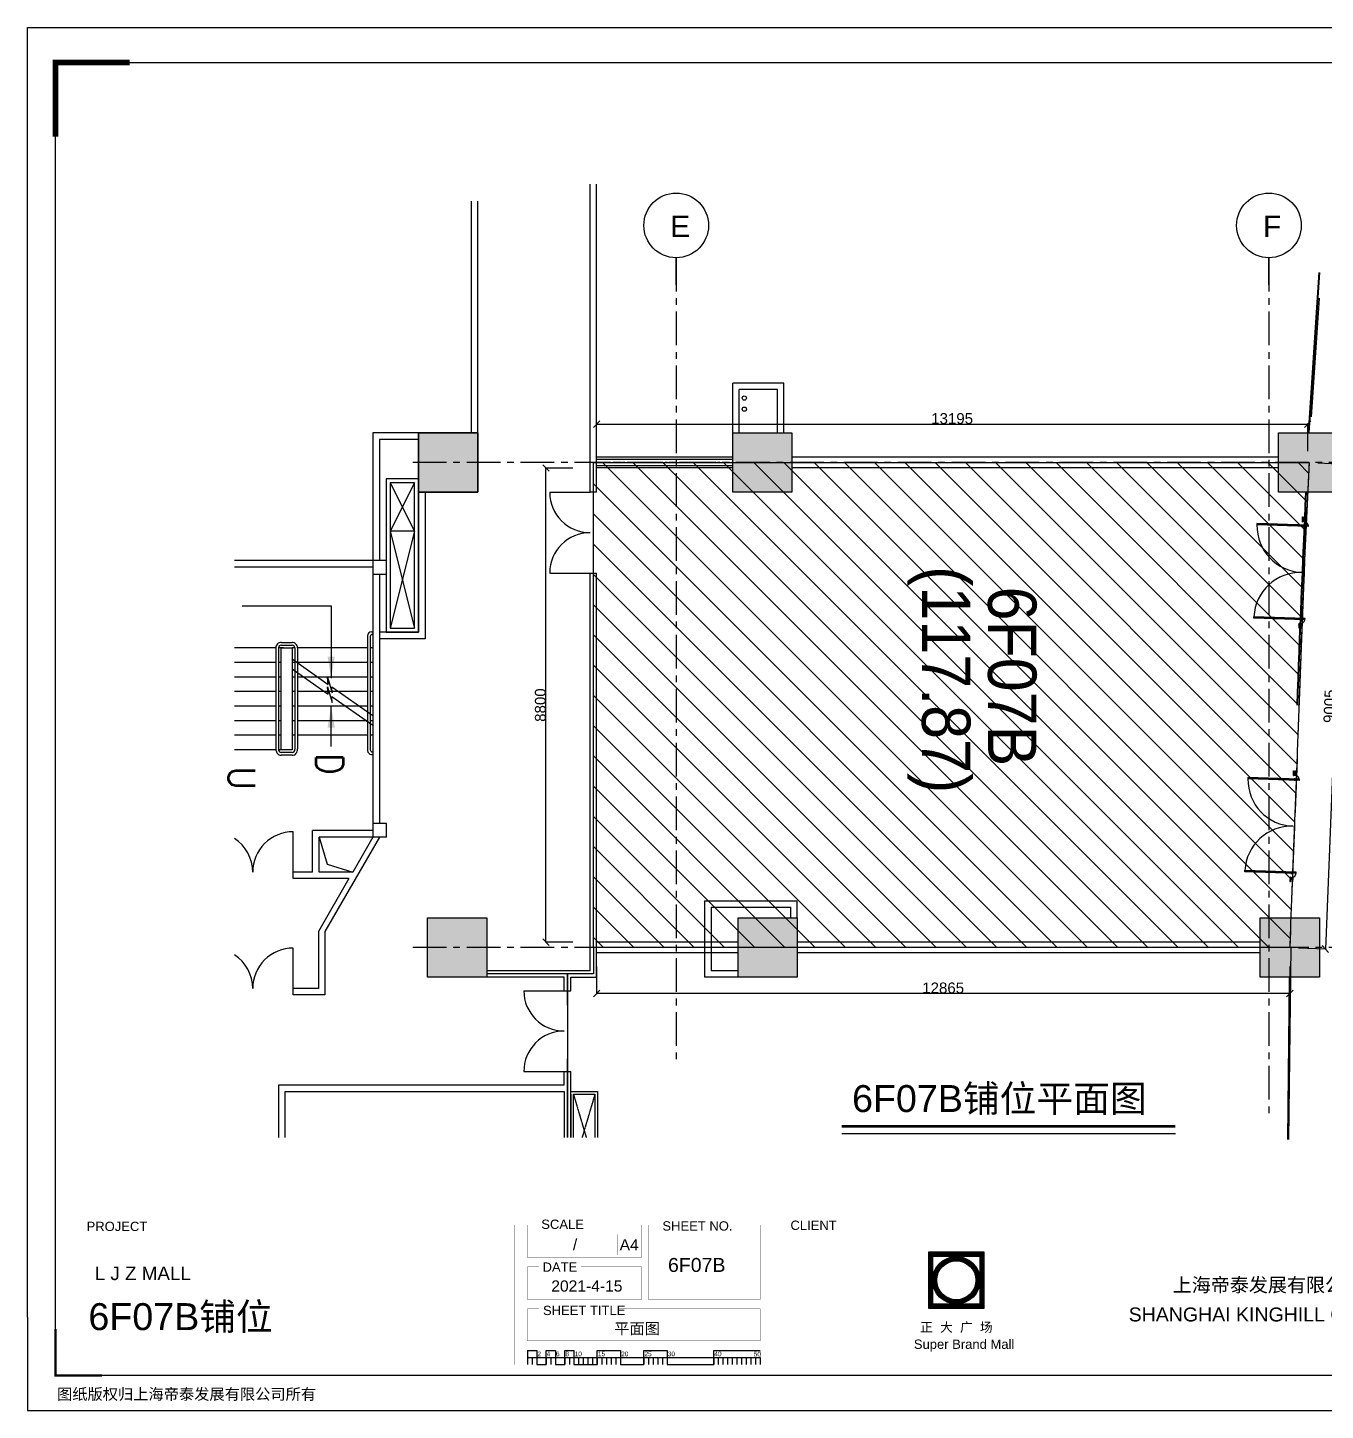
# Model space of a CAD drawing. Header units: inches. Extents: x -17552 to 18736, y -70636 to -44976.
# Drawn here: x -17552 to 6530, y -70636 to -44976 of the extents above; entities that cross this region are included whole.
import ezdxf
from ezdxf.enums import TextEntityAlignment as Align

# ---------------------------------------------------------------- set-up
doc = ezdxf.new("R2010")
doc.units = ezdxf.units.IN
doc.header["$MEASUREMENT"] = 0
for name, pattern in [('CENTER', [2, 1.25, -0.25, 0.25, -0.25]), ('CENTERX2', [4, 2.5, -0.5, 0.5, -0.5]), ('HIDDEN2', [0.1875, 0.125, -0.0625]), ('LEASE4', [1.08, 0.45, -0.09, 0.09, -0.09, 0.09, -0.09, 0.09, -0.09])]:
    doc.linetypes.add(name, pattern=pattern)
for name, color, linetype in [('6F47-49-2005.12.05', 3, 'Continuous'), ('Add duct', 2, 'Continuous'), ('Cloud', 5, 'Continuous'), ('DIM', 3, 'Continuous'), ('DIM TEXT', 7, 'Continuous'), ('DOOR', 100, 'Continuous'), ('GLASS', 7, 'Continuous'), ('L01-DR', 1, 'Continuous'), ('L01-WAL', 2, 'Continuous'), ('L01-WIN', 1, 'Continuous'), ('L02-COL', 5, 'Continuous'), ('L02-WAL', 3, 'Continuous'), ('L03-WALL', 3, 'Continuous'), ('L05-COL', 5, 'Continuous'), ('L06-COL', 5, 'Continuous'), ('L06-DR', 1, 'Continuous'), ('L06-LEASE', 3, 'LEASE4'), ('L06-TXT-200', 7, 'Continuous'), ('L06-WAL', 2, 'Continuous'), ('STAIR', 4, 'Continuous'), ('WALL', 255, 'Continuous'), ('商铺编号', 1, 'Continuous'), ('租户面积', 1, 'Continuous'), ('轴线', 10, 'CENTER')]:
    doc.layers.add(name, color=color, linetype=linetype)
doc.layers.add('租户合同线', color=5, linetype='Continuous', lineweight=50)
doc.styles.add('SIMPLEX', font='SIMPLEX.shx', dxfattribs={"width": 0.9, "height": 500})
doc.styles.get("Standard").update_dxf_attribs({"font": 'arial.ttf'})
doc.styles.add('style1', font='swissel.ttf', dxfattribs={"width": 0.9, "height": 1200})
doc.dimstyles.new('DIM-200MM', dxfattribs={"dimtxt": 200, "dimasz": 120, "dimexe": 10, "dimexo": 10, "dimgap": 0.7, "dimtad": 1, "dimdec": 0, "dimrnd": 5, "dimzin": 1, "dimdsep": 46, "dimtxsty": 'Standard', "dimblk": 'OBLIQUE', "dimcen": 0.5, "dimdle": 1, "dimclrd": 256, "dimclre": 256, "dimclrt": 7, "dimaunit": 1, "dimadec": 0, "dimazin": 0, "dimtfac": 1, "dimtdec": 0, "dimtix": 1, "dimtmove": 2, "dimatfit": 3, "dimfxl": 500, "dimfxlon": 1, "dimtolj": 1, "dimtzin": 1, "dimarcsym": 0})

# ---------------------------------------------------------------- blocks, each defined once
blk = doc.blocks.new('A$C66BE637F')
at = {"const_width": 417}
blk.add_lwpolyline([(208, 5352), (208, 208), (5352, 208), (5352, 5352)], close=True, dxfattribs=at)
at = {"color": 8}
for points in [[(0, 5560), (0, 0), (5560, 0), (5560, 5560)], [(417, 5143), (417, 417), (5143, 417), (5143, 5143)]]:
    blk.add_lwpolyline(points, close=True, dxfattribs=at)
at = {"const_width": 417}
blk.add_lwpolyline([(625, 2780, 1), (4935, 2780, 1)], format="xyb", close=True, dxfattribs=at)
at = {"color": 8}
for radius in [2363, 1947]:
    blk.add_circle((2780, 2780), radius, dxfattribs=at)
blk = doc.blocks.new('dr')
at = {"layer": 'GLASS', "linetype": 'Continuous'}
for p, q in [((-1030, 24), (-1030, 24)), ((-1030, 24), (-1030, 24)), ((-1030, 14), (-1030, 24)), ((-950, 24), (-1030, 24)), ((-960, 14), (-1030, 14)), ((-984, 12), (-984, -13)), ((-982, 12), (-962, 12)), ((-982, -15), (-982, 12)), ((-972, -37), (-972, 19)), ((-962, -24), (-962, 12)), ((-960, -24), (-960, 14)), ((-950, 24), (-950, 24)), ((-950, 24), (-950, 24)), ((-950, -19), (-950, 24)), ((-890, 0), (-841, 0)), ((-878, 84), (-878, -866)), ((-878, 84), (-853, 84)), ((-868, -866), (-868, 84)), ((-866, -24), (-866, 24)), ((-863, 84), (-863, -866)), ((-853, 84), (-853, 84)), ((-853, 84), (-853, -866)), ((890, 0), (841, 0)), ((853, 84), (853, -866)), ((878, 84), (853, 84)), ((863, 84), (863, -866)), ((866, -24), (866, 24)), ((868, -866), (868, 84)), ((878, 84), (878, -866)), ((950, 24), (950, 24)), ((950, 24), (950, 24)), ((950, -19), (950, 24)), ((950, 24), (1030, 24)), ((960, -24), (960, 14)), ((960, 14), (1030, 14)), ((982, 12), (962, 12)), ((962, -24), (962, 12)), ((972, -37), (972, 19)), ((982, -15), (982, 12)), ((984, 12), (984, -13)), ((1030, 24), (1030, 24)), ((1030, 14), (1030, 24)), ((-1030, -24), (-1030, -15)), ((-1030, -15), (-982, -15)), ((-1030, -24), (-1030, -24)), ((-962, -24), (-1030, -24)), ((-940, -24), (-960, -24)), ((-940, -19), (-950, -19)), ((-940, -24), (-940, -19)), ((950, -19), (940, -19)), ((940, -24), (940, -19)), ((940, -24), (960, -24)), ((962, -24), (1030, -24)), ((1030, -15), (982, -15)), ((1030, -24), (1030, -15)), ((-878, -866), (-853, -866)), ((-853, -866), (-853, -866)), ((878, -866), (853, -866))]:
    blk.add_line(p, q, dxfattribs=at)
for centre in [(-866, 0), (866, 0)]:
    blk.add_circle(centre, 10, dxfattribs=at)
for centre, radius, start, end in [((-866, 0), 84, 88.2949, 180), ((-866, 0), 866, 270.8273, 0), ((866, 0), 866, 180, 269.1727), ((866, 0), 84, 0, 91.7051)]:
    blk.add_arc(centre, radius, start, end, dxfattribs=at)
blk = doc.blocks.new('_Oblique')
at = {"color": 0, "linetype": 'ByBlock', "lineweight": -2}
blk.add_line((-0.5, -0.5), (0.5, 0.5), dxfattribs=at)
blk = doc.blocks.new('*D21')
at = {"layer": 'DEFPOINTS', "color": 0, "transparency": 16777216}
for p in [(-7934, -53148), (-6994, -53148), (-6994, -61948)]:
    blk.add_point(p, dxfattribs=at)
at = {"layer": 'DIM', "lineweight": -2, "transparency": 16777216}
for p, q in [((-7434, -53148), (-7944, -53148)), ((-7934, -61949), (-7934, -53147)), ((-7434, -61948), (-7944, -61948))]:
    blk.add_line(p, q, dxfattribs=at)
at = {"layer": 'DIM', "lineweight": -2, "transparency": 16777216, "xscale": 120, "yscale": 120, "zscale": 120}
for p, rotation in [((-7934, -53148), 90), ((-7934, -61948), 270)]:
    blk.add_blockref('_Oblique', p, dxfattribs=dict(at, rotation=rotation))
at = {"layer": 'DIM', "color": 7, "transparency": 16777216, "insert": (-8037, -57548), "char_height": 200, "attachment_point": 5, "rotation": 90}
blk.add_mtext('\\A1;8800', dxfattribs=at)
blk = doc.blocks.new('*D22')
at = {"layer": 'DEFPOINTS', "color": 0, "transparency": 16777216}
for p in [(-6994, -62048), (5871, -62048), (-6994, -62901)]:
    blk.add_point(p, dxfattribs=at)
at = {"layer": 'DIM', "lineweight": -2, "transparency": 16777216}
for p, q in [((-6994, -62401), (-6994, -62911)), ((5871, -62401), (5871, -62911)), ((5872, -62901), (-6995, -62901))]:
    blk.add_line(p, q, dxfattribs=at)
at = {"layer": 'DIM', "lineweight": -2, "transparency": 16777216, "xscale": 120, "yscale": 120, "zscale": 120, "rotation": 180}
blk.add_blockref('_Oblique', (-6994, -62901), dxfattribs=at)
at = {"layer": 'DIM', "lineweight": -2, "transparency": 16777216, "xscale": 120, "yscale": 120, "zscale": 120}
blk.add_blockref('_Oblique', (5871, -62901), dxfattribs=at)
at = {"layer": 'DIM', "color": 7, "transparency": 16777216, "insert": (-562, -62798), "char_height": 200, "attachment_point": 5}
blk.add_mtext('\\A1;12865', dxfattribs=at)
blk = doc.blocks.new('*D23')
at = {"layer": 'DEFPOINTS', "color": 0, "transparency": 16777216}
for p in [(6203, -52334), (-6994, -53048), (6203, -53598)]:
    blk.add_point(p, dxfattribs=at)
at = {"layer": 'DIM', "lineweight": -2, "transparency": 16777216}
for p, q in [((-6995, -52334), (6204, -52334)), ((-6994, -52834), (-6994, -52324)), ((6203, -52834), (6203, -52324))]:
    blk.add_line(p, q, dxfattribs=at)
at = {"layer": 'DIM', "lineweight": -2, "transparency": 16777216, "xscale": 120, "yscale": 120, "zscale": 120, "rotation": 180}
blk.add_blockref('_Oblique', (-6994, -52334), dxfattribs=at)
at = {"layer": 'DIM', "lineweight": -2, "transparency": 16777216, "xscale": 120, "yscale": 120, "zscale": 120}
blk.add_blockref('_Oblique', (6203, -52334), dxfattribs=at)
at = {"layer": 'DIM', "color": 7, "transparency": 16777216, "insert": (-396, -52231), "char_height": 200, "attachment_point": 5}
blk.add_mtext('\\A1;13195', dxfattribs=at)
blk = doc.blocks.new('*D24')
at = {"layer": 'DEFPOINTS', "color": 0, "transparency": 16777216}
for p in [(6230, -53048), (5871, -62048), (6530, -62074)]:
    blk.add_point(p, dxfattribs=at)
at = {"layer": 'DIM', "lineweight": -2, "transparency": 16777216}
for p, q in [((6389, -53054), (6899, -53074)), ((6889, -53073), (6530, -62075)), ((6030, -62054), (6540, -62074))]:
    blk.add_line(p, q, dxfattribs=at)
at = {"layer": 'DIM', "lineweight": -2, "transparency": 16777216, "xscale": 120, "yscale": 120, "zscale": 120}
for p, rotation in [((6889, -53074), 87.71606886937539), ((6530, -62074), 267.7160688693754)]:
    blk.add_blockref('_Oblique', p, dxfattribs=dict(at, rotation=rotation))
at = {"layer": 'DIM', "color": 7, "transparency": 16777216, "insert": (6607, -57570), "char_height": 200, "attachment_point": 5, "rotation": 87.7161}
blk.add_mtext('\\A1;9005', dxfattribs=at)

msp = doc.modelspace()

# ---------------------------------------------------------------- hatches: boundary and pattern name
at = {"layer": 'L06-LEASE', "linetype": 'Continuous'}
h = msp.add_hatch(dxfattribs=at)
h.set_pattern_fill('ANSI31', color=256, scale=250, angle=-90)
h.set_pattern_definition([(315, (1966058.5, 4758591.9), (280.633004, 280.633004), [])])
edge = h.paths.add_edge_path()
edge.add_line((5870.6, -62047.5), (-7054, -62047.5))
edge.add_line((-7054, -62047.5), (-7054, -53047.5))
edge.add_line((-7054, -53047.5), (6229.5, -53047.5))
edge.add_arc((277255, -66569.7), 271362.6, 177.143735, 178.01128)
edge.add_arc((-396209.6, -43184.5), 402507.9, 357.653312, 358.01128, ccw=False)
edge.add_arc((387161.4, -75287.3), 381520.6, 177.653312, 178.01128)
h.paths.add_polyline_path([(-1478.6, -54685.3), (-1478.6, -59938.5), (228.3, -59938.5), (228.3, -54685.3)], flags=24)
h.paths.add_polyline_path([(14.6, -55118), (14.6, -59322.6), (1400.2, -59322.6), (1400.2, -55118)], flags=24)
at = {"layer": 'WALL'}
h = msp.add_hatch(color=256, dxfattribs=at)
h.dxf.hatch_style = 1
h.paths.add_polyline_path([(6761.3, -52497.5), (6761.3, -53597.5), (5661.3, -53597.5), (5661.3, -52497.5)])
h.paths.add_polyline_path([(6420.6, -61497.5), (6420.6, -62597.5), (5320.6, -62597.5), (5320.6, -61497.5)])
h.paths.add_polyline_path([(-3268.6, -61497.5), (-3268.6, -62597.5), (-4368.6, -62597.5), (-4368.6, -61497.5)])
h.paths.add_polyline_path([(-3368.6, -52497.5), (-3368.6, -53597.5), (-4468.6, -53597.5), (-4468.6, -52497.5)])
h.paths.add_polyline_path([(-9196.8, -52497.5), (-9196.8, -53597.5), (-10296.8, -53597.5), (-10296.8, -52497.5)])
h.paths.add_polyline_path([(-9031.3, -61497.5), (-9031.3, -62597.5), (-10131.3, -62597.5), (-10131.3, -61497.5)])

# ---------------------------------------------------------------- linework, layer by layer
at = {"color": 7}
for p, q in [((-10896.8, -53347.5), (-10896.8, -56197.5)), ((-10296.8, -53347.5), (-10896.8, -53347.5)), ((-10296.8, -56197.5), (-10296.8, -53347.5)), ((-10821.8, -53422.5), (-10371.8, -54322.5)), ((-10371.8, -53422.5), (-10821.8, -54322.5)), ((-10821.8, -53422.5), (-10821.8, -56122.5)), ((-10371.8, -53422.5), (-10821.8, -53422.5)), ((-10371.8, -56122.5), (-10371.8, -53422.5)), ((-10371.8, -54322.5), (-10821.8, -54322.5)), ((-10371.8, -54322.5), (-10821.8, -56122.5)), ((-10821.8, -54322.5), (-10371.8, -56122.5)), ((-10821.8, -56122.5), (-10371.8, -56122.5)), ((-10896.8, -56197.5), (-10296.8, -56197.5))]:
    msp.add_line(p, q, dxfattribs=at)
at = {"color": 8}
msp.add_line((-8277.2, -69655.1), (-3957.2, -69655.1), dxfattribs=at)
for points in [[(-17552.2, -68908.4), (-17552.2, -44975.6), (17007.8, -44975.6)], [(-2444, -65496.9), (3748, -65496.9)], [(-17552.2, -68908.4), (-17552.2, -70636.4), (17007.8, -70636.4)], [(-8277.2, -69525.5), (-8277.2, -69784.7)], [(-8104.4, -69655.1), (-8104.4, -69784.7)], [(-6549.2, -69655.1), (-6549.2, -69784.7)], [(-6117.2, -69655.1), (-6117.2, -69784.7)], [(-3957.2, -69655.1), (-3957.2, -69784.7)]]:
    msp.add_lwpolyline(points)
for points, const_width in [([(-17033.8, -46995.8), (-17033.8, -45623.6), (-15661.5, -45623.6)], 103.7), ([(-2444, -65365.5), (3748, -65365.5)], 50), ([(-15315, -67196.9), (-8523.6, -67196.9), (-8523.6, -69788.4), (-16833.8, -69788.4), (-16833.8, -67196.9), (-16544.1, -67196.9)], 4.32), ([(-7150.6, -67196.9), (-6160.4, -67196.9), (-6160.4, -67801.7), (-8277.2, -67801.7), (-8277.2, -67196.9), (-8061.2, -67196.9)], 4.32), ([(-4463.2, -67196.9), (-3957.2, -67196.9), (-3957.2, -68579.3), (-6030.8, -68579.3), (-6030.8, -67196.9), (-5858, -67196.9)], 4.32), ([(-2445.4, -67196.9), (10372.1, -67196.9), (10372.1, -69788.4), (-3665, -69788.4), (-3665, -67196.9), (-3431.9, -67196.9)], 4.32), ([(-6604.8, -67370.3), (-6604.8, -67755.4)], 4.32), ([(-7285.4, -67974.5), (-6160.4, -67974.5), (-6160.4, -68579.3), (-8277.2, -68579.3), (-8277.2, -67974.5), (-8061.2, -67974.5)], 4.32), ([(-6596.3, -68752.1), (-3957.2, -68752.1), (-3957.2, -69348.1), (-8277.2, -69348.1), (-8277.2, -68752.1), (-8061.2, -68752.1)], 4.32), ([(-17033.8, -69124.4), (-17033.8, -69988.4), (-16169.8, -69988.4)], 43.2), ([(-8104.4, -69525.5), (-8104.4, -69655.1)], 8.64), ([(-7931.6, -69525.5), (-7931.6, -69655.1)], 8.64), ([(-7758.8, -69525.5), (-7758.8, -69655.1)], 8.64), ([(-7586, -69525.5), (-7586, -69655.1)], 8.64), ([(-7413.2, -69525.5), (-7413.2, -69655.1)], 8.64), ([(-6981.2, -69525.5), (-6981.2, -69655.1)], 8.64), ([(-6549.2, -69525.5), (-6549.2, -69655.1)], 8.64), ([(-6117.2, -69525.5), (-6117.2, -69655.1)], 8.64), ([(-5685.2, -69525.5), (-5685.2, -69655.1)], 8.64), ([(-4821.2, -69525.5), (-4821.2, -69655.1)], 8.64), ([(-3957.2, -69525.5), (-3957.2, -69655.1)], 8.64)]:
    msp.add_lwpolyline(points, dxfattribs=dict(const_width=const_width))
msp.add_lwpolyline([(-17033.8, -45623.6), (18217.4, -45623.6), (18217.4, -69988.4), (-17033.8, -69988.4)], close=True)
for points in [[(-8277.2, -69525.5), (-8104.4, -69525.5), (-8104.4, -69784.7), (-7931.6, -69784.7), (-7931.6, -69525.5), (-7758.8, -69525.5), (-7758.8, -69784.7), (-7586, -69784.7), (-7586, -69525.5), (-7413.2, -69525.5), (-7413.2, -69784.7), (-6981.2, -69784.7), (-6981.2, -69525.5), (-6549.2, -69525.5), (-6549.2, -69784.7), (-6117.2, -69784.7), (-6117.2, -69525.5), (-5685.2, -69525.5), (-5685.2, -69784.7), (-4821.2, -69784.7), (-4821.2, -69525.5), (-3957.2, -69525.5)], [(-8190.8, -69655.1), (-8190.8, -69784.7)], [(-7931.6, -69655.1), (-7931.6, -69784.7)], [(-7845.2, -69655.1), (-7845.2, -69784.7)], [(-7758.8, -69655.1), (-7758.8, -69784.7)], [(-7586, -69655.1), (-7586, -69784.7)], [(-7499.6, -69655.1), (-7499.6, -69784.7)], [(-7413.2, -69655.1), (-7413.2, -69784.7)], [(-7326.8, -69655.1), (-7326.8, -69784.7)], [(-7240.4, -69655.1), (-7240.4, -69784.7)], [(-7154, -69655.1), (-7154, -69784.7)], [(-7067.6, -69655.1), (-7067.6, -69784.7)], [(-6981.2, -69655.1), (-6981.2, -69784.7)], [(-6894.8, -69655.1), (-6894.8, -69784.7)], [(-6808.4, -69655.1), (-6808.4, -69784.7)], [(-6722, -69655.1), (-6722, -69784.7)], [(-6635.6, -69655.1), (-6635.6, -69784.7)], [(-6030.8, -69655.1), (-6030.8, -69784.7)], [(-5944.4, -69655.1), (-5944.4, -69784.7)], [(-5858, -69655.1), (-5858, -69784.7)], [(-5771.6, -69655.1), (-5771.6, -69784.7)], [(-5685.2, -69655.1), (-5685.2, -69784.7)], [(-4821.2, -69655.1), (-4821.2, -69784.7)], [(-4734.8, -69655.1), (-4734.8, -69784.7)], [(-4648.4, -69655.1), (-4648.4, -69784.7)], [(-4562, -69655.1), (-4562, -69784.7)], [(-4475.6, -69655.1), (-4475.6, -69784.7)], [(-4389.2, -69655.1), (-4389.2, -69784.7)], [(-4302.8, -69655.1), (-4302.8, -69784.7)], [(-4216.4, -69655.1), (-4216.4, -69784.7)], [(-4130, -69655.1), (-4130, -69784.7)], [(-4043.6, -69655.1), (-4043.6, -69784.7)]]:
    msp.add_lwpolyline(points, dxfattribs=at)
at = {"layer": '6F47-49-2005.12.05', "const_width": 20}
msp.add_lwpolyline([(5870.6, -62047.5), (-7054, -62047.5), (-7054, -53047.5), (6229.5, -53047.5, 0.0037854), (6055.9, -57152.7, -0.0015619), (5960.8, -59665.6, 0.0015619), (5870.6, -62047.5, -57.6149615)], format="xyb", close=True, dxfattribs=at)
at = {"layer": 'Add duct', "color": 8}
for p, q in [((-4988.6, -61177.5), (-4988.6, -62597.5)), ((-4988.6, -61177.5), (-3268.6, -61177.5)), ((-4868.6, -61297.5), (-3388.6, -61297.5)), ((-4868.6, -61297.5), (-4868.6, -62477.5)), ((-3388.6, -61497.5), (-3388.6, -61297.5)), ((-3268.6, -61497.5), (-3268.6, -61177.5)), ((-3268.6, -62597.5), (-4988.6, -62597.5)), ((-4368.6, -62477.5), (-4868.6, -62477.5))]:
    msp.add_line(p, q, dxfattribs=at)
at = {"layer": 'Cloud', "color": 7, "linetype": 'CENTERX2'}
for p, q in [((-7424.9, -64767.8), (-7187.1, -65570.3)), ((-7024.9, -64767.8), (-7262.7, -65570.3))]:
    msp.add_line(p, q, dxfattribs=at)
at = {"layer": 'Cloud', "color": 7}
for points in [[(-7474.9, -65570.3), (-7474.9, -64717.8), (-6974.9, -64717.8)], [(-7424.9, -65570.3), (-7424.9, -64767.8), (-7024.9, -64767.8), (-7024.9, -65570.3)], [(-6974.9, -64717.8), (-6974.9, -65570.3)]]:
    msp.add_lwpolyline(points, dxfattribs=at)
at = {"layer": 'DIM'}
for p, q in [((-5517, -49745.9), (-5517, -49245.9)), ((5483, -49745.9), (5483, -49245.9))]:
    msp.add_line(p, q, dxfattribs=at)
for centre in [(-5517, -48645.6), (5483, -48645.6)]:
    msp.add_circle(centre, 600, dxfattribs=at)
at = {"layer": 'DOOR'}
for centre, radius, start, end in [((2562750.3, -219088.2), 2561959.7, 176.2049308, 176.2717274), ((2562750.3, -219088.2), 2561947.7, 176.2049313, 176.2717099), ((598063, -80106.6), 592493.9, 177.4356413, 177.8179621), ((598063, -80106.6), 592481.9, 177.4355893, 177.8179179)]:
    msp.add_arc(centre, radius, start, end, dxfattribs=at)
at = {"layer": 'L01-DR', "color": 7}
for p, q in [((-12624.7, -60647.5), (-12624.7, -59897.5)), ((-12624.7, -62927.5), (-12624.7, -62057.5))]:
    msp.add_line(p, q, dxfattribs=at)
for centre, start, end in [((-14124.7, -60647.6), 0.00166, 56.64253), ((-12624.7, -60647.5), 90, 180.00166), ((-12624.7, -62807.5), 90, 180.00166), ((-14124.7, -62807.6), 0.00166, 56.64253)]:
    msp.add_arc(centre, 750, start, end, dxfattribs=at)
at = {"layer": 'L01-WAL', "color": 7}
for p, q in [((-9196.8, -52497.5), (-11144.9, -52497.5)), ((-11144.9, -52497.5), (-11144.9, -54867.5)), ((-11024.9, -52617.5), (-11024.9, -54867.5)), ((-10296.8, -52617.5), (-11024.9, -52617.5)), ((-10176.8, -53597.5), (-10176.8, -56317.5)), ((-11144.9, -54867.5), (-13712.3, -54867.5)), ((-11144.9, -54987.5), (-13712.3, -54987.5)), ((-11144.9, -55117.5), (-11144.9, -59747.5)), ((-11024.9, -55117.5), (-11024.9, -59747.5)), ((-10296.8, -56197.5), (-11024.9, -56197.5)), ((-10176.8, -56317.5), (-11024.9, -56317.5))]:
    msp.add_line(p, q, dxfattribs=at)
for centre in [(-4252.2, -51849.3), (-4252.2, -52055.9)]:
    msp.add_circle(centre, 40, dxfattribs=at)
at = {"layer": 'L01-WIN', "color": 7}
for p, q in [((-12144.9, -59997.5), (-11992.4, -60497.1)), ((-11992.4, -60497.1), (-11520.1, -60647.5))]:
    msp.add_line(p, q, dxfattribs=at)
at = {"layer": 'L02-COL', "color": 7}
for p, q in [((-11144.9, -54867.5), (-11144.9, -55117.5)), ((-10894.9, -54867.5), (-11144.9, -54867.5)), ((-10894.9, -55117.5), (-10894.9, -54867.5)), ((-11144.9, -55117.5), (-10894.9, -55117.5))]:
    msp.add_line(p, q, dxfattribs=at)
at = {"layer": 'L02-WAL', "color": 7}
for p, q in [((-4468.6, -52497.5), (-4468.6, -51570.6)), ((-3518, -51570.6), (-4468.6, -51570.6)), ((-4468.6, -52497.5), (-4468.6, -51570.6)), ((-3518, -52497.5), (-3518, -51570.6)), ((-4348.6, -52497.5), (-4348.6, -51690.6)), ((-3638, -51690.6), (-4348.6, -51690.6)), ((-4348.6, -52497.5), (-4348.6, -51690.6)), ((-3638, -52497.5), (-3638, -51690.6)), ((-12264.9, -60647.5), (-12264.9, -59877.5)), ((-12144.9, -60647.5), (-12144.9, -59997.5)), ((-12624.7, -60767.5), (-12624.7, -60647.5))]:
    msp.add_line(p, q, dxfattribs=at)
at = {"layer": 'L03-WALL', "color": 7}
for p, q in [((-7534.9, -65570.3), (-7534.9, -64598.1)), ((-7474.9, -65570.3), (-7474.9, -64598.1)), ((-7474.9, -65570.3), (-7474.9, -64718.1))]:
    msp.add_line(p, q, dxfattribs=at)
at = {"layer": 'L05-COL', "color": 7}
for p, q in [((-10894.9, -59747.5), (-11144.9, -59747.5)), ((-11144.9, -59747.5), (-11144.9, -59997.5)), ((-10894.9, -59997.5), (-10894.9, -59747.5))]:
    msp.add_line(p, q, dxfattribs=at)
at = {"layer": 'L06-COL', "color": 7}
for p, q in [((-10296.8, -52497.5), (-10296.8, -56197.5)), ((-9196.8, -53597.5), (-9196.8, -52497.5)), ((-4468.6, -52497.5), (-3368.6, -52497.5)), ((-4468.6, -53597.5), (-4468.6, -52497.5)), ((-3368.6, -52497.5), (-3368.6, -53597.5)), ((5661.3, -53597.5), (5661.3, -52497.5)), ((5661.3, -52497.5), (6761.3, -52497.5)), ((-10296.8, -53597.5), (-9196.8, -53597.5)), ((-3368.6, -53597.5), (-4468.6, -53597.5)), ((6761.3, -53597.5), (5661.3, -53597.5)), ((-10131.3, -61497.5), (-9031.3, -61497.5)), ((-10131.3, -62597.5), (-10131.3, -61497.5)), ((-9031.3, -61497.5), (-9031.3, -62597.5)), ((-4368.6, -61497.5), (-3268.6, -61497.5)), ((-4368.6, -62597.5), (-4368.6, -61497.5)), ((-3268.6, -61497.5), (-3268.6, -62597.5)), ((5320.6, -61497.5), (6420.6, -61497.5)), ((5320.6, -62597.5), (5320.6, -61497.5)), ((6420.6, -61497.5), (6420.6, -62597.5)), ((-7594.9, -62597.5), (-10131.3, -62597.5)), ((6420.6, -62597.5), (5320.6, -62597.5))]:
    msp.add_line(p, q, dxfattribs=at)
for points in [[(-9196.8, -52497.5), (-9196.8, -53597.5), (-10296.8, -53597.5), (-10296.8, -52497.5), (-9196.8, -52497.5)], [(-3368.6, -52497.5), (-3368.6, -53597.5), (-4468.6, -53597.5), (-4468.6, -52497.5), (-3368.6, -52497.5)], [(6761.3, -52497.5), (6761.3, -53597.5), (5661.3, -53597.5), (5661.3, -52497.5), (6761.3, -52497.5)], [(-9031.3, -61497.5), (-9031.3, -62597.5), (-10131.3, -62597.5), (-10131.3, -61497.5), (-9031.3, -61497.5)], [(-9031.3, -61497.5), (-9031.3, -62597.5), (-10131.3, -62597.5), (-10131.3, -61497.5), (-9031.3, -61497.5)], [(-3268.6, -61497.5), (-3268.6, -62597.5), (-4368.6, -62597.5), (-4368.6, -61497.5), (-3268.6, -61497.5)], [(6420.6, -61497.5), (6420.6, -62597.5), (5320.6, -62597.5), (5320.6, -61497.5), (6420.6, -61497.5)]]:
    msp.add_lwpolyline(points, dxfattribs=at)
at = {"layer": 'L06-DR', "color": 7}
for p, q in [((-7864, -53597.5), (-7114, -53597.5)), ((-7864, -55097.5), (-6994, -55097.5)), ((-8344.9, -62847.8), (-7474.9, -62847.8)), ((-8344.9, -64347.8), (-7474.9, -64347.8))]:
    msp.add_line(p, q, dxfattribs=at)
for centre, start, end in [((-7114, -53597.5), 180, 270), ((-7114, -55097.5), 90, 180), ((-7594.9, -62847.8), 180, 270), ((-7594.9, -64347.8), 90, 180)]:
    msp.add_arc(centre, 750, start, end, dxfattribs=at)
at = {"layer": 'L06-LEASE', "color": 0, "linetype": 'ByBlock'}
for p, q in [((6417.4, -49996.2), (6268.7, -52196.7)), ((6179, -53899.7), (6093.1, -56169.4))]:
    msp.add_line(p, q, dxfattribs=at)
at = {"layer": 'L06-LEASE', "color": 7, "linetype": 'HIDDEN2', "ltscale": 0.002}
msp.add_line((-4468.6, -53047.5), (-7113.7, -53047.5), dxfattribs=at)
at = {"layer": 'L06-LEASE', "color": 0}
msp.add_line((6093.1, -56169.4), (6018.7, -58135.9), dxfattribs=at)
at = {"layer": 'L06-WAL', "color": 7}
for p, q in [((-7113.7, -53227.5), (-7113.7, -47882.8)), ((-6993.7, -53227.5), (-6993.7, -47882.8)), ((-9316.7, -52497.5), (-9316.7, -48194.3)), ((-9196.7, -52497.5), (-9196.7, -48194.3)), ((-6993.7, -53597.5), (-6993.7, -53107.5)), ((-6993.7, -53597.5), (-7113.7, -53597.5)), ((-7113.7, -62477.5), (-7113.7, -55097.5)), ((-11144.9, -59877.5), (-12264.9, -59877.5)), ((-10894.9, -59997.5), (-12144.9, -59997.5)), ((-11024.9, -59997.5), (-12035.5, -61748)), ((-11144.9, -59997.5), (-11520.1, -60647.5)), ((-12264.9, -60647.5), (-12624.7, -60647.5)), ((-11589.4, -60767.5), (-12624.7, -60767.5)), ((-11589.4, -60767.5), (-12155.5, -61748)), ((-11520.1, -60647.5), (-12144.9, -60647.5)), ((-12155.5, -61748), (-12155.5, -62807.5)), ((-12035.5, -61748), (-12035.5, -62927.5)), ((-6993.7, -62597.5), (-6993.7, -62047.9)), ((-7113.7, -62477.5), (-9031.3, -62477.5)), ((-7053.7, -62537.5), (-9031.3, -62537.5)), ((-7594.9, -62847.8), (-7594.9, -62597.5)), ((-7534.9, -63115.8), (-7534.9, -62537.5)), ((-7474.9, -62597.5), (-6993.7, -62597.5)), ((-7474.9, -62847.8), (-7474.9, -62597.5)), ((-12155.5, -62807.5), (-12624.7, -62807.5)), ((-12035.5, -62927.5), (-12624.7, -62927.5)), ((-7534.9, -64598.1), (-7534.9, -64115.8)), ((-7594.9, -64598.1), (-7594.9, -64347.8)), ((-7474.9, -64598.1), (-7474.9, -64347.8)), ((-12893.9, -64598.1), (-7594.9, -64598.1)), ((-12893.9, -65570.3), (-12893.9, -64598.1)), ((-12773.9, -65570.3), (-12773.9, -64718.1)), ((-12773.9, -64718.1), (-7594.9, -64718.1)), ((-7594.9, -64718.1), (-7594.9, -65570.3)), ((-7474.9, -64767.8), (-7474.9, -65570.3))]:
    msp.add_line(p, q, dxfattribs=at)
at = {"layer": 'STAIR', "color": 7}
for p, q in [((-13569.9, -55707.7), (-11919.9, -55707.7)), ((-11919.9, -55707.7), (-11919.9, -57049.5)), ((-11169.9, -56187.6), (-11144.9, -56187.6)), ((-11244.9, -56262.6), (-11244.9, -58390)), ((-11194.9, -56272.6), (-11194.9, -58380)), ((-11159.9, -56237.6), (-11144.9, -56237.6)), ((-12944.8, -56487.6), (-13712.3, -56487.6)), ((-12844.9, -56487.5), (-12894.8, -56487.5)), ((-12844.9, -58377.5), (-12844.9, -56487.5)), ((-12804.9, -56487.5), (-12844.9, -56487.5)), ((-12644.9, -56487.5), (-12644.9, -57420.7)), ((-12644.9, -56497.5), (-12644.9, -57456.6)), ((-12644.9, -56691.8), (-11972.3, -57162.7)), ((-12594.9, -56487.5), (-12594.9, -58366.8)), ((-12594.9, -56487.6), (-12594.9, -56487.6)), ((-12544.9, -56487.5), (-12544.9, -58362.4)), ((-11244.9, -56487.6), (-12544.9, -56487.6)), ((-11144.9, -56487.6), (-11194.9, -56487.6)), ((-12944.8, -56757.6), (-13712.3, -56757.6)), ((-12844.9, -56757.5), (-12894.8, -56757.5)), ((-12644.9, -56872), (-11972.3, -57342.9)), ((-11244.9, -56757.6), (-12544.9, -56757.6)), ((-11144.9, -56757.6), (-11194.9, -56757.6)), ((-12944.8, -57027.6), (-13712.3, -57027.6)), ((-12844.9, -57027.5), (-12894.8, -57027.5)), ((-11244.9, -57027.6), (-12544.9, -57027.6)), ((-11972.3, -57162.7), (-11988.8, -57029.1)), ((-11988.8, -57029.1), (-11901, -57322.6)), ((-11988.8, -57209.3), (-11901, -57502.8)), ((-11972.3, -57342.9), (-11988.8, -57209.3)), ((-11901, -57322.6), (-11906.7, -57208.7)), ((-11906.7, -57208.7), (-11144.9, -57742.1)), ((-11144.9, -57027.6), (-11194.9, -57027.6)), ((-12944.8, -57297.6), (-13712.3, -57297.6)), ((-12844.9, -57297.5), (-12894.8, -57297.5)), ((-11244.9, -57297.6), (-12544.9, -57297.6)), ((-11901, -57502.8), (-11906.7, -57388.8)), ((-11906.7, -57388.8), (-11144.9, -57922.3)), ((-11144.9, -57297.6), (-11194.9, -57297.6)), ((-12944.8, -57567.6), (-13712.3, -57567.6)), ((-12844.9, -57567.5), (-12894.8, -57567.5)), ((-11244.9, -57567.6), (-12544.9, -57567.6)), ((-11919.9, -58318), (-11919.9, -57564.6)), ((-11144.9, -57567.6), (-11194.9, -57567.6)), ((-12944.8, -57837.6), (-13712.3, -57837.6)), ((-12844.9, -57837.5), (-12894.8, -57837.5)), ((-11244.9, -57837.6), (-12544.9, -57837.6)), ((-11144.9, -57837.6), (-11194.9, -57837.6)), ((-12844.9, -58107.5), (-12894.8, -58107.5)), ((-11244.9, -58107.6), (-12544.9, -58107.6)), ((-11144.9, -58107.6), (-11194.9, -58107.6)), ((-12644.9, -58377.5), (-12894.8, -58377.5)), ((-11169.9, -58465), (-11144.9, -58465)), ((-11159.9, -58415), (-11144.9, -58415))]:
    msp.add_line(p, q, dxfattribs=at)
at = {"layer": 'STAIR', "color": 7, "linetype": 'Continuous'}
for p, q in [((-12844.9, -56437.5), (-12644.9, -56437.5)), ((-12841.9, -56387.5), (-12645.7, -56387.5)), ((-12944.8, -56487.5), (-12944.8, -58377.5)), ((-12894.8, -56487.5), (-12894.8, -58377.5)), ((-12844.9, -56487.5), (-12644.9, -56487.5)), ((-12594.9, -56487.5), (-12644.9, -56487.5)), ((-12594.9, -56757.5), (-12644.9, -56757.5)), ((-12594.9, -57027.5), (-12644.9, -57027.5)), ((-12594.9, -57297.5), (-12644.9, -57297.5)), ((-12644.9, -57420.7), (-12644.9, -58377.5)), ((-12594.9, -57567.5), (-12644.9, -57567.5)), ((-12594.9, -57837.5), (-12644.9, -57837.5)), ((-12944.8, -58107.6), (-13712.3, -58107.6)), ((-12594.9, -58107.5), (-12644.9, -58107.5)), ((-12944.8, -58377.6), (-13712.3, -58377.6)), ((-12784.9, -58427.5), (-12844.8, -58427.5)), ((-12784.9, -58477.5), (-12844.8, -58477.5)), ((-12643.7, -58427.5), (-12784.9, -58427.5)), ((-12643.7, -58477.5), (-12784.9, -58477.5))]:
    msp.add_line(p, q, dxfattribs=at)
at = {"layer": 'STAIR', "color": 7}
for centre, radius, start, end in [((-11169.9, -56262.6), 75, 90, 180), ((-12851.2, -56481.2), 94.1, 84.34639, 183.87175), ((-12851.2, -56481.2), 44.1, 81.73704, 188.28411), ((-12642.9, -56485.5), 98, 358.83222, 91.67204), ((-12642.9, -56485.5), 48, 357.61637, 92.3881), ((-11159.9, -56272.6), 35, 90, 180), ((-11169.9, -58390), 75, 180, 270), ((-11159.9, -58380), 35, 180, 270)]:
    msp.add_arc(centre, radius, start, end, dxfattribs=at)
at = {"layer": 'STAIR', "color": 7, "linetype": 'Continuous'}
for centre, radius, start, end in [((-12844.8, -58377.5), 100, 180.00003, 270.00045), ((-12844.8, -58377.5), 50, 180.00003, 270.00045), ((-12643.7, -58377.5), 100, 269.99955, 8.72137), ((-12643.7, -58377.5), 50, 269.99955, 12.34625)]:
    msp.add_arc(centre, radius, start, end, dxfattribs=at)
at = {"layer": 'STAIR', "color": 7}
for points in [[(-11986.5, -56649.5), (-11853.2, -56649.5), (-11919.9, -57049.5)], [(-11986.5, -57964.6), (-11853.2, -57964.6), (-11919.9, -57564.6)]]:
    msp.add_solid(points, dxfattribs=at)
at = {"layer": 'WALL', "color": 7}
for p, q in [((-7113.7, -53597.5), (-7113.9, -47882.8)), ((-6993.7, -53597.5), (-6993.9, -47882.8)), ((-4468.6, -52947.5), (-6993.7, -52947.5)), ((-4468.6, -52987.5), (-6993.7, -52987.5)), ((-4468.6, -53107.5), (-6993.7, -53107.5)), ((-4468.6, -53147.5), (-6993.7, -53147.5)), ((-7113.7, -62477.5), (-7114, -55097.5)), ((-6993.7, -62597.5), (-6994, -55097.5))]:
    msp.add_line(p, q, dxfattribs=at)
at = {"layer": 'WALL', "color": 0}
for p, q in [((5661.3, -52947.5), (-3368.6, -52947.5)), ((5661.3, -53147.5), (-3368.6, -53147.5)), ((-4368.6, -61947.5), (-6993.7, -61947.5)), ((5320.6, -61947.5), (-3268.6, -61947.5)), ((-4368.6, -62147.5), (-6993.7, -62147.5)), ((5320.6, -62147.5), (-3268.6, -62147.5))]:
    msp.add_line(p, q, dxfattribs=at)
at = {"layer": 'WALL', "color": 7, "linetype": 'Continuous'}
for p, q in [((5833.5, -65612.1), (5867.6, -62597.3)), ((5853.5, -65612.4), (5887.6, -62597.5))]:
    msp.add_line(p, q, dxfattribs=at)
at = {"layer": '租户合同线', "color": 7, "lineweight": -3}
msp.add_lwpolyline([(5887.6, -62047.5), (-7054, -62047.5), (-7054, -53047.5), (6229.5, -53047.5, 0.0037854), (6055.9, -57152.7, -0.0015619), (5960.8, -59665.6, 0.0015619), (5870.6, -62047.5, -57.6149615)], format="xyb", dxfattribs=at)
msp.add_lwpolyline([(5854, -65570.3), (5893.8, -62047.5), (-7053.8, -62048), (-7053.8, -62537.5), (-7534.9, -62537.5), (-7534.9, -65570.3)], dxfattribs=at)
at = {"layer": '轴线', "ltscale": 500}
for p, q in [((-5517, -49245.6), (-5517, -64188.1)), ((5483, -49245.6), (5483, -65175.8)), ((13221.2, -53047.5), (-10457.2, -53047.5)), ((13221.2, -62047.5), (-10457.2, -62047.5))]:
    msp.add_line(p, q, dxfattribs=at)

# ---------------------------------------------------------------- block references
at = {"xscale": 0.1864701341885847, "yscale": 0.1864701341885847, "zscale": 0.1864701341885847}
msp.add_blockref('A$C66BE637F', (-836.5, -68740.1), dxfattribs=at)
at = {"layer": 'DOOR'}
for p, rotation in [((6097.6, -55085.9), 268.1025260333039), ((5931.3, -59795.7), 268.1025260333031)]:
    msp.add_blockref('dr', p, dxfattribs=dict(at, rotation=rotation))

# ---------------------------------------------------------------- texts
for s, height, p in [('PROJECT', 172.8, (-16458.3, -67308.8)), ('SCALE', 172.8, (-8020.2, -67269.3)), ('SHEET NO.', 172.8, (-5772.5, -67300.2)), ('CLIENT', 172.8, (-3396.1, -67287.3)), ('A4', 207.36, (-6566.1, -67667.5)), ('DATE', 172.8, (-7996.5, -68064.7)), ('上海帝泰发展有限公司', 259.2, (3696.6, -68438.4)), ('SHEET TITLE', 172.8, (-7988.8, -68868.5)), ('SHANGHAI KINGHILL CO., LTD.', 259.2, (2880.8, -68986.5)), ('正  大  广  场', 172.8, (-989.1, -69180.4)), ('Super Brand Mall', 172.8, (-1106.6, -69495.1)), ('2', 86.4, (-8092.6, -69632.4)), ('4', 86.4, (-7919.8, -69632.4)), ('6', 86.4, (-7747, -69632.4)), ('8', 86.4, (-7574.2, -69632.4)), ('10', 86.4, (-7401.4, -69632.4)), ('15', 86.4, (-6969.4, -69632.4)), ('20', 86.4, (-6537.4, -69632.4)), ('25', 86.4, (-6105.4, -69632.4)), ('30', 86.4, (-5673.4, -69632.4)), ('40', 86.4, (-4809.4, -69632.4)), ('50', 86.4, (-4078.1, -69635.5)), ('图纸版权归上海帝泰发展有限公司所有', 207.36, (-17007.3, -70438.6))]:
    msp.add_text(s, height=height).set_placement(p)
at = {"attachment_point": 1}
for s, insert, char_height in [('6F07B{\\fSimSun|b0|i0|c134|p2;铺位平面图}', (-2253.4, -64600.1), 500), ('L J Z MALL', (-16308.1, -67969.2), 250)]:
    msp.add_mtext_dynamic_manual_height_columns(s, width=6808.082, gutter_width=1, heights=[0], dxfattribs=dict(at, insert=insert, char_height=char_height))
for tag, text, p in [('/', 'AS NOTED', (-7353.6, -67664.3)), ('2021-4-15', '2020-7-22', (-6514.3, -68432.3))]:
    msp.add_attdef(tag, text=text, height=207.36).set_placement(p, align=Align.RIGHT)
for tag, p, s, height in [('6F07B', (-5668.9, -68067.8), 'SHEET NO.', 259.2), ('6F07B铺位', (-16425.2, -69147.2), '###############', 500), ('平面图', (-6667.1, -69223), 'SHEET-TITLE', 207.36)]:
    msp.add_attdef(tag, p, s, height=height)
at = {"layer": 'DIM TEXT', "char_height": 400, "attachment_point": 1}
for s, insert in [('E', (-5628.4, -48463.7)), ('F', (5371.6, -48463.7))]:
    msp.add_mtext_dynamic_manual_height_columns(s, width=10456.675, gutter_width=2, heights=[0], dxfattribs=dict(at, insert=insert))
at = {"layer": 'L06-TXT-200', "color": 7, "style": 'SIMPLEX', "width": 0.9}
for s, p in [('D', (-12195.7, -58440.6)), ('U', (-13831.4, -58691.1))]:
    msp.add_text(s, height=500, rotation=270, dxfattribs=at).set_placement(p)
at = {"layer": '商铺编号', "style": 'style1', "width": 0.9}
msp.add_text('6F07B', height=900, rotation=270, dxfattribs=at).set_placement((269.3, -55348.9))
at = {"layer": '租户面积', "style": 'style1', "width": 0.9}
msp.add_text('(117.87)', height=900, rotation=270, dxfattribs=at).set_placement((-956.2, -54969.8))

# ---------------------------------------------------------------- dimensions: what is measured, and where the dimension line sits
at = {"layer": 'DIM'}
for base, p1, p2, picture, middle in [((6202.7, -52333.9), (-6993.7, -53048), (6202.7, -53597.5), '*D23', (-395.5, -52231)), ((-6993.7, -62900.7), (5870.6, -62047.5), (-6993.7, -62048), '*D22', (-561.6, -62797.8))]:
    dim = msp.add_linear_dim(base=base, p1=p1, p2=p2, dimstyle='DIM-200MM', dxfattribs=at)
    dim.commit()
    dim.dimension.update_dxf_attribs({"geometry": picture, "text_midpoint": middle})
dim = msp.add_linear_dim(base=(-7934.5, -53147.5), p1=(-6993.8, -61947.5), p2=(-6993.7, -53147.5), angle=270, dimstyle='DIM-200MM', dxfattribs=at)
dim.commit()
dim.dimension.update_dxf_attribs({"geometry": '*D21', "text_midpoint": (-8037.3, -57547.5)})
dim = msp.add_aligned_dim(p1=(6229.5, -53047.5), p2=(5870.6, -62047.5), distance=659.9, dimstyle='DIM-200MM', dxfattribs=at)
dim.commit()
dim.dimension.update_dxf_attribs({"geometry": '*D24', "text_midpoint": (6606.7, -57569.7)})

doc.saveas('drawing.dxf')
